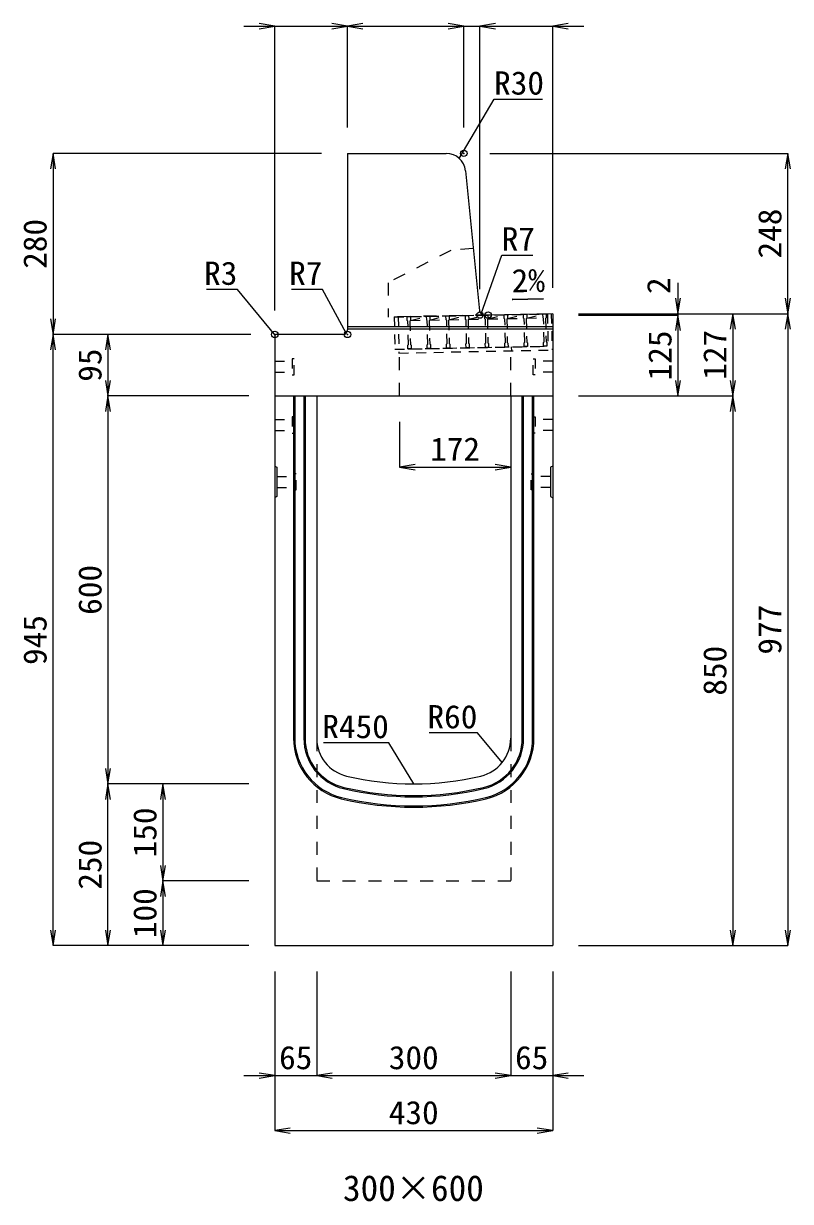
# Model space of a CAD drawing. Units: millimetres at full size; some dimension numbers follow another scale. Extents: x -18734 to 51600, y -18820 to 17820.
# Drawn here: x -13538 to -12352, y 13991 to 15812 of the extents above; entities that cross this region are included whole.
import ezdxf
from ezdxf.enums import TextEntityAlignment as Align

# ---------------------------------------------------------------- set-up
doc = ezdxf.new("R2010")
doc.units = ezdxf.units.MM
doc.header["$LTSCALE"] = 20
doc.header["$PDMODE"] = 32
doc.header["$PDSIZE"] = 10
doc.linetypes.add('USER1', pattern=[2, 1, -1])
doc.linetypes.add('USER2', pattern=[1.35, 0.75, -0.6])
for name, color, linetype, lineweight in [('インサート', 3, 'USER2', 9), ('グレーチング', 7, 'USER2', 5), ('受枠', 3, 'USER2', 9), ('寸法線', 7, 'Continuous', 13), ('引出線', 4, 'Continuous', 13), ('本体', 2, 'Continuous', 13), ('目地', 132, 'Continuous', 5)]:
    doc.layers.add(name, color=color, linetype=linetype, lineweight=lineweight)
doc.layers.add('作業エリア', color=11, linetype='Continuous')
doc.layers.add('文字', color=7, linetype='Continuous')
doc.styles.add('ＭＳ 明朝', font='')
doc.styles.get('ＭＳ 明朝').set_extended_font_data('MS Mincho')

# ---------------------------------------------------------------- blocks, each defined once
blk = doc.blocks.new('open_arrow')
at = {"color": 0, "linetype": 'Continuous', "lineweight": -2}
blk.add_lwpolyline([(7.5, 1.25), (0, 0), (7.5, -1.25)], dxfattribs=at)

msp = doc.modelspace()

# ---------------------------------------------------------------- linework, layer by layer
at = {"layer": 'インサート'}
for p, q in [((-13149.44, 15290.08), (-13122.44, 15290.08)), ((-13149.44, 15290.08), (-13149.44, 15273.08)), ((-13119.44, 15294.08), (-13122.44, 15294.08)), ((-13122.44, 15294.08), (-13122.44, 15269.08)), ((-13119.44, 15269.08), (-13119.44, 15294.08)), ((-12749.44, 15294.08), (-12746.44, 15294.08)), ((-12749.44, 15269.08), (-12749.44, 15294.08)), ((-12746.44, 15294.08), (-12746.44, 15269.08)), ((-12719.44, 15290.08), (-12746.44, 15290.08)), ((-12719.44, 15290.08), (-12719.44, 15273.08)), ((-13149.44, 15273.08), (-13122.44, 15273.08)), ((-13122.44, 15269.08), (-13119.44, 15269.08)), ((-12746.44, 15269.08), (-12749.44, 15269.08)), ((-12719.44, 15273.08), (-12746.44, 15273.08)), ((-13149.44, 15200.08), (-13122.44, 15200.08)), ((-13149.44, 15200.08), (-13149.44, 15183.08)), ((-13119.44, 15204.08), (-13122.44, 15204.08)), ((-13122.44, 15204.08), (-13122.44, 15179.08)), ((-13119.44, 15179.08), (-13119.44, 15204.08)), ((-12749.44, 15204.08), (-12746.44, 15204.08)), ((-12749.44, 15179.08), (-12749.44, 15204.08)), ((-12746.44, 15204.08), (-12746.44, 15179.08)), ((-12719.44, 15200.08), (-12746.44, 15200.08)), ((-12719.44, 15200.08), (-12719.44, 15183.08)), ((-13149.44, 15183.08), (-13122.44, 15183.08)), ((-13122.44, 15179.08), (-13119.44, 15179.08)), ((-12746.44, 15179.08), (-12749.44, 15179.08)), ((-12719.44, 15183.08), (-12746.44, 15183.08)), ((-13146.24, 15112.08), (-13119.24, 15112.08)), ((-13146.24, 15112.08), (-13146.24, 15095.08)), ((-13116.24, 15116.08), (-13119.24, 15116.08)), ((-13119.24, 15116.08), (-13119.24, 15091.08)), ((-13116.24, 15091.08), (-13116.24, 15116.08)), ((-12752.64, 15116.08), (-12749.64, 15116.08)), ((-12752.64, 15091.08), (-12752.64, 15116.08)), ((-12749.64, 15116.08), (-12749.64, 15091.08)), ((-12722.64, 15112.08), (-12749.64, 15112.08)), ((-12722.64, 15112.08), (-12722.64, 15095.08)), ((-13146.24, 15095.08), (-13119.24, 15095.08)), ((-13119.24, 15091.08), (-13116.24, 15091.08)), ((-12749.64, 15091.08), (-12752.64, 15091.08)), ((-12722.64, 15095.08), (-12749.64, 15095.08))]:
    msp.add_line(p, q, dxfattribs=at)
at = {"layer": 'グレーチング'}
for p, q in [((-12944.51, 15359.07), (-12729.56, 15363.37)), ((-12939.39, 15353.18), (-12914.52, 15359.67)), ((-12909.4, 15353.78), (-12884.53, 15360.27)), ((-12909.4, 15353.78), (-12884.41, 15354.27)), ((-12879.41, 15354.37), (-12854.53, 15360.87)), ((-12879.41, 15354.37), (-12854.41, 15354.87)), ((-12849.41, 15354.97), (-12824.54, 15361.47)), ((-12849.41, 15354.97), (-12824.42, 15355.47)), ((-12819.42, 15355.57), (-12794.54, 15362.07)), ((-12819.42, 15355.57), (-12794.42, 15356.07)), ((-12789.42, 15356.17), (-12764.55, 15362.67)), ((-12789.42, 15356.17), (-12764.43, 15356.67)), ((-12759.43, 15356.77), (-12734.56, 15363.27)), ((-12759.43, 15356.77), (-12734.44, 15357.27)), ((-12939.39, 15353.18), (-12914.4, 15353.68)), ((-12943.51, 15309.08), (-12728.56, 15313.38))]:
    msp.add_line(p, q, dxfattribs=at)
for points in [[(-12944.51, 15359.07), (-12939.51, 15359.17), (-12939.39, 15353.18), (-12940.37, 15352.16), (-12939.65, 15316.16), (-12938.64, 15315.18), (-12938.52, 15309.18), (-12943.51, 15309.08), (-12943.63, 15315.08), (-12942.65, 15316.1), (-12943.37, 15352.1), (-12944.39, 15353.08)], [(-12914.52, 15359.67), (-12909.52, 15359.77), (-12909.4, 15353.78), (-12910.38, 15352.76), (-12909.66, 15316.76), (-12908.64, 15315.78), (-12908.52, 15309.78), (-12913.52, 15309.68), (-12913.64, 15315.68), (-12912.66, 15316.7), (-12913.38, 15352.7), (-12914.4, 15353.68)], [(-12884.53, 15360.27), (-12879.53, 15360.37), (-12879.41, 15354.37), (-12880.39, 15353.36), (-12879.67, 15317.36), (-12878.65, 15316.38), (-12878.53, 15310.38), (-12883.53, 15310.28), (-12883.65, 15316.28), (-12882.67, 15317.3), (-12883.39, 15353.3), (-12884.41, 15354.27)], [(-12854.53, 15360.87), (-12849.53, 15360.97), (-12849.41, 15354.97), (-12850.39, 15353.95), (-12849.67, 15317.96), (-12848.65, 15316.98), (-12848.53, 15310.98), (-12853.53, 15310.88), (-12853.65, 15316.88), (-12852.67, 15317.9), (-12853.39, 15353.9), (-12854.41, 15354.87)], [(-12824.54, 15361.47), (-12819.54, 15361.57), (-12819.42, 15355.57), (-12820.4, 15354.55), (-12819.68, 15318.56), (-12818.66, 15317.58), (-12818.54, 15311.58), (-12823.54, 15311.48), (-12823.66, 15317.48), (-12822.68, 15318.5), (-12823.4, 15354.49), (-12824.42, 15355.47)], [(-12794.54, 15362.07), (-12789.54, 15362.17), (-12789.42, 15356.17), (-12790.4, 15355.15), (-12789.68, 15319.16), (-12788.67, 15318.18), (-12788.55, 15312.18), (-12793.54, 15312.08), (-12793.66, 15318.08), (-12792.68, 15319.1), (-12793.4, 15355.09), (-12794.42, 15356.07)], [(-12764.55, 15362.67), (-12759.55, 15362.77), (-12759.43, 15356.77), (-12760.41, 15355.75), (-12759.69, 15319.76), (-12758.67, 15318.78), (-12758.55, 15312.78), (-12763.55, 15312.68), (-12763.67, 15318.68), (-12762.69, 15319.7), (-12763.41, 15355.69), (-12764.43, 15356.67)], [(-12734.56, 15363.27), (-12729.56, 15363.37), (-12729.44, 15357.37), (-12730.42, 15356.35), (-12729.7, 15320.36), (-12728.68, 15319.38), (-12728.56, 15313.38), (-12733.56, 15313.28), (-12733.68, 15319.28), (-12732.7, 15320.3), (-12733.42, 15356.29), (-12734.44, 15357.27)]]:
    msp.add_lwpolyline(points, close=True, dxfattribs=at)
at = {"layer": '作業エリア'}
for p in [(-12856.94, 15611.58), (-12831.94, 15361.58), (-12819.44, 15361.58), (-13149.44, 15331.58), (-13036.94, 15331.58)]:
    msp.add_point(p, dxfattribs=at)
at = {"layer": '受枠'}
for p, q in [((-12964.51, 15358.67), (-12721.56, 15363.53)), ((-12964.51, 15358.67), (-12963.51, 15308.68)), ((-12958.51, 15358.79), (-12957.39, 15302.81)), ((-12727.56, 15363.41), (-12726.56, 15313.42)), ((-12721.56, 15363.53), (-12720.44, 15307.54)), ((-12963.51, 15308.68), (-12726.56, 15313.42)), ((-12957.39, 15302.81), (-12720.44, 15307.54)), ((-12783.55, 15312.28), (-12783.43, 15306.28))]:
    msp.add_line(p, q, dxfattribs=at)
at = {"layer": '寸法線'}
for p, q in [((-13197.44, 15808.28), (-13036.94, 15808.28)), ((-13149.44, 15368.58), (-13149.44, 15808.28)), ((-13036.94, 15808.28), (-12856.94, 15808.28)), ((-13036.94, 15651.58), (-13036.94, 15808.28)), ((-13036.94, 15651.58), (-13036.94, 15808.28)), ((-12904.94, 15808.28), (-12783.94, 15808.28)), ((-12856.94, 15651.58), (-12856.94, 15808.28)), ((-12856.94, 15651.58), (-12856.94, 15808.28)), ((-12831.94, 15401.58), (-12831.94, 15808.28)), ((-12831.94, 15808.28), (-12671.44, 15808.28)), ((-12831.94, 15401.58), (-12831.94, 15808.28)), ((-12719.44, 15403.58), (-12719.44, 15808.28)), ((-13492.38, 15611.58), (-13492.38, 15331.58)), ((-13076.94, 15611.58), (-13492.38, 15611.58)), ((-12816.94, 15611.58), (-12355.66, 15611.58)), ((-12355.66, 15363.58), (-12355.66, 15611.58)), ((-12525.66, 15411.58), (-12525.66, 15313.58)), ((-12679.44, 15363.58), (-12525.66, 15363.58)), ((-12679.44, 15363.58), (-12440.66, 15363.58)), ((-12679.44, 15363.58), (-12355.66, 15363.58)), ((-12679.44, 15363.58), (-12355.66, 15363.58)), ((-12679.44, 15361.58), (-12525.66, 15361.58)), ((-12679.44, 15361.58), (-12525.66, 15361.58)), ((-12525.66, 15361.58), (-12525.66, 15236.58)), ((-12440.66, 15363.58), (-12440.66, 15236.58)), ((-12355.66, 15363.58), (-12355.66, 14386.58)), ((-13186.44, 15331.58), (-13492.38, 15331.58)), ((-13492.38, 14386.58), (-13492.38, 15331.58)), ((-13186.44, 15331.58), (-13492.38, 15331.58)), ((-13407.38, 15331.58), (-13407.38, 15236.58)), ((-13186.44, 15331.58), (-13407.38, 15331.58)), ((-13189.44, 15236.58), (-13407.38, 15236.58)), ((-13407.38, 15236.58), (-13407.38, 14636.58)), ((-13189.44, 15236.58), (-13407.38, 15236.58)), ((-12679.44, 15236.58), (-12525.66, 15236.58)), ((-12679.44, 15236.58), (-12440.66, 15236.58)), ((-12679.44, 15236.58), (-12440.66, 15236.58)), ((-12440.66, 15236.58), (-12440.66, 14386.58)), ((-12956.44, 15196.58), (-12956.44, 15126.35)), ((-12956.44, 15126.35), (-12784.44, 15126.35)), ((-13189.44, 14636.58), (-13407.38, 14636.58)), ((-13407.38, 14386.58), (-13407.38, 14636.58)), ((-13189.44, 14636.58), (-13407.38, 14636.58)), ((-13322.38, 14636.58), (-13322.38, 14486.58)), ((-13189.44, 14636.58), (-13322.38, 14636.58)), ((-13189.44, 14486.58), (-13322.38, 14486.58)), ((-13322.38, 14486.58), (-13322.38, 14386.58)), ((-13189.44, 14486.58), (-13322.38, 14486.58)), ((-13189.44, 14386.58), (-13492.38, 14386.58)), ((-13189.44, 14386.58), (-13407.38, 14386.58)), ((-13189.44, 14386.58), (-13322.38, 14386.58)), ((-12679.44, 14386.58), (-12440.66, 14386.58)), ((-12679.44, 14386.58), (-12355.66, 14386.58)), ((-13149.44, 14346.58), (-13149.44, 14185.42)), ((-13149.44, 14346.58), (-13149.44, 14100.42)), ((-13084.44, 14346.58), (-13084.44, 14185.42)), ((-13084.44, 14346.58), (-13084.44, 14185.42)), ((-12784.44, 14346.58), (-12784.44, 14185.42)), ((-12784.44, 14346.58), (-12784.44, 14185.42)), ((-12719.44, 14346.58), (-12719.44, 14185.42)), ((-12719.44, 14346.58), (-12719.44, 14100.42)), ((-13197.44, 14185.42), (-13036.44, 14185.42)), ((-13084.44, 14185.42), (-12784.44, 14185.42)), ((-12832.44, 14185.42), (-12671.44, 14185.42)), ((-13149.44, 14100.42), (-12719.44, 14100.42))]:
    msp.add_line(p, q, dxfattribs=at)
at = {"layer": '引出線'}
for points in [[(-12863.96, 15603.82), (-12810.11, 15695.21), (-12735.44, 15695.21)], [(-12830.3, 15363.39), (-12798.36, 15454.16), (-12750.43, 15454.16)], [(-13148.56, 15330.7), (-13207.28, 15401.06), (-13255.01, 15401.06)], [(-13038.99, 15333.63), (-13075.69, 15401.06), (-13123.62, 15401.06)], [(-12782.32, 15385.7), (-12733.61, 15386.67), (-12782.35, 15385.7)], [(-12934.44, 14636.58), (-12972.95, 14700.12), (-13073.96, 14700.12)], [(-12797.37, 14669.89), (-12835.96, 14715.29), (-12910.63, 14715.29)]]:
    msp.add_lwpolyline(points, dxfattribs=at)
at = {"layer": '本体'}
for p, q in [((-13036.94, 15611.58), (-13036.94, 15338.58)), ((-13036.94, 15611.58), (-12884.09, 15611.58)), ((-12854.24, 15584.56), (-12832.57, 15367.88)), ((-12819.44, 15361.58), (-12825.6, 15361.58)), ((-12719.44, 15363.58), (-12819.44, 15361.58)), ((-12719.44, 15363.58), (-12719.44, 15236.58)), ((-13149.44, 15328.58), (-13149.44, 15236.58)), ((-13043.94, 15331.58), (-13146.44, 15331.58)), ((-13149.44, 15236.58), (-13149.44, 14386.58)), ((-13149.44, 15236.58), (-13084.44, 15236.58)), ((-13149.44, 15236.58), (-12719.44, 15236.58)), ((-13084.44, 15236.58), (-13084.44, 14707.1)), ((-12784.44, 15236.58), (-12719.44, 15236.58)), ((-12784.44, 15236.58), (-12784.44, 14707.1)), ((-12719.44, 15236.58), (-12719.44, 14386.58)), ((-13149.44, 14386.58), (-12719.44, 14386.58))]:
    msp.add_line(p, q, dxfattribs=at)
at = {"layer": '本体', "linetype": 'USER1'}
for p, q in [((-12842.24, 15464.58), (-12876.94, 15461.58)), ((-12876.94, 15461.58), (-12973.94, 15411.58)), ((-12973.94, 15411.58), (-12973.94, 15358.49)), ((-12819.44, 15361.58), (-12973.94, 15358.49)), ((-12956.44, 15236.58), (-12956.44, 15308.83)), ((-12784.44, 15236.58), (-12784.44, 15312.27))]:
    msp.add_line(p, q, dxfattribs=at)
at = {"layer": '本体', "lineweight": 9}
for p, q in [((-13149.44, 15128.08), (-13146.24, 15126.08)), ((-13146.24, 15126.08), (-13146.24, 15081.08)), ((-12719.44, 15128.08), (-12722.64, 15126.08)), ((-12722.64, 15126.08), (-12722.64, 15081.08)), ((-13146.24, 15081.08), (-13149.44, 15079.08)), ((-12722.64, 15081.08), (-12719.44, 15079.08))]:
    msp.add_line(p, q, dxfattribs=at)
at = {"layer": '本体', "linetype": 'USER1', "lineweight": 15}
for p, q in [((-13084.44, 14707.1), (-13084.44, 14486.58)), ((-12784.44, 14707.1), (-12784.44, 14486.58)), ((-13084.44, 14486.58), (-12784.44, 14486.58))]:
    msp.add_line(p, q, dxfattribs=at)
at = {"layer": '本体'}
for centre, radius, start, end in [((-12884.09, 15581.58), 30, 5.71059, 90), ((-12825.6, 15368.58), 7, 185.71059, 270), ((-13043.94, 15338.58), 7, 270, 0), ((-13146.44, 15328.58), 3, 90, 180), ((-13024.44, 14707.1), 60, 180, 256.65764), ((-12844.44, 14707.1), 60, 283.34236, 0), ((-12934.44, 15086.58), 450, 256.65764, 283.34236)]:
    msp.add_arc(centre, radius, start, end, dxfattribs=at)
at = {"layer": '目地'}
for p, q in [((-12719.44, 15343.58), (-13036.94, 15343.58)), ((-12719.44, 15339.58), (-13036.94, 15339.58)), ((-13120.44, 15236.58), (-13120.44, 14707.1)), ((-13118.44, 15236.58), (-13118.44, 14707.1)), ((-13104.44, 15236.58), (-13104.44, 14707.1)), ((-13102.44, 15236.58), (-13102.44, 14707.1)), ((-12766.44, 14707.1), (-12766.44, 15236.58)), ((-12764.44, 14707.1), (-12764.44, 15236.58)), ((-12750.44, 14707.1), (-12750.44, 15236.58)), ((-12748.44, 14707.1), (-12748.44, 15236.58))]:
    msp.add_line(p, q, dxfattribs=at)
for centre, radius, start, end in [((-13024.44, 14707.1), 96, 180, 256.65764), ((-13024.44, 14707.1), 94, 180, 256.65764), ((-13024.44, 14707.1), 80, 180, 256.65764), ((-13024.44, 14707.1), 78, 180, 256.65764), ((-12844.44, 14707.1), 78, 283.34236, 0), ((-12844.44, 14707.1), 80, 283.34236, 0), ((-12844.44, 14707.1), 94, 283.34236, 0), ((-12844.44, 14707.1), 96, 283.34236, 0), ((-12934.44, 15086.58), 470, 256.65764, 283.34236), ((-12934.44, 15086.58), 468, 256.65764, 283.34236), ((-12934.44, 15086.58), 486, 256.65764, 283.34236), ((-12934.44, 15086.58), 484, 256.65764, 283.34236)]:
    msp.add_arc(centre, radius, start, end, dxfattribs=at)

# ---------------------------------------------------------------- block references
at = {"layer": '寸法線', "xscale": 3.2, "yscale": 3.2}
for p, rotation in [((-13149.44, 15808.28), 180), ((-13036.94, 15808.28), 180), ((-12856.94, 15808.28), 180), ((-12856.94, 15808.28), 180), ((-13492.38, 15611.58), 270), ((-12355.66, 15611.58), 270), ((-12525.66, 15363.58), 90), ((-12355.66, 15363.58), 90), ((-13492.38, 15331.58), 90), ((-12525.66, 15361.58), 270), ((-12525.66, 15361.58), 270), ((-12440.66, 15363.58), 270), ((-12355.66, 15363.58), 270), ((-13492.38, 15331.58), 270), ((-13407.38, 15331.58), 270), ((-13407.38, 15236.58), 90), ((-12525.66, 15236.58), 90), ((-12440.66, 15236.58), 90), ((-13407.38, 15236.58), 270), ((-12440.66, 15236.58), 270), ((-12784.44, 15126.35), 180), ((-13407.38, 14636.58), 90), ((-13407.38, 14636.58), 270), ((-13322.38, 14636.58), 270), ((-13322.38, 14486.58), 90), ((-13322.38, 14486.58), 270), ((-13492.38, 14386.58), 90), ((-13407.38, 14386.58), 90), ((-13322.38, 14386.58), 90), ((-12440.66, 14386.58), 90), ((-12355.66, 14386.58), 90), ((-13149.44, 14185.42), 180), ((-12784.44, 14185.42), 180), ((-12784.44, 14185.42), 180), ((-12719.44, 14100.42), 180)]:
    msp.add_blockref('open_arrow', p, dxfattribs=dict(at, rotation=rotation))
for p in [(-13036.94, 15808.28), (-12831.94, 15808.28), (-12831.94, 15808.28), (-12719.44, 15808.28), (-12956.44, 15126.35), (-13084.44, 14185.42), (-13084.44, 14185.42), (-12719.44, 14185.42), (-13149.44, 14100.42)]:
    msp.add_blockref('open_arrow', p, dxfattribs=at)
at = {"layer": '引出線'}
for p, xscale, yscale, rotation in [((-12863.96, 15603.82), 0.16, 0.16, 59.5), ((-12782.32, 15385.7), 0.16, 0.16, 1.1), ((-12830.3, 15363.39), 0.16, 0.16, 70.6), ((-13148.56, 15330.7), 0.16, 0.16, 129.8), ((-13038.99, 15333.63), 0.16, 0.16, 118.6), ((-12797.37, 14669.89), 0.133, 0.133, 130.4), ((-12934.44, 14636.58), 0.133, 0.133, 121.2)]:
    msp.add_blockref('open_arrow', p, dxfattribs=dict(at, xscale=xscale, yscale=yscale, rotation=rotation))

# ---------------------------------------------------------------- texts
at = {"layer": '寸法線', "style": 'ＭＳ 明朝', "width": 1.05}
for s, p in [('248', (-12383.66, 15487.58)), ('280', (-13520.38, 15471.58)), ('2', (-12555.66, 15406.91)), ('127', (-12468.66, 15300.08)), ('125', (-12553.66, 15299.08)), ('95', (-13435.38, 15284.08)), ('600', (-13435.38, 14936.58)), ('977', (-12383.66, 14875.08)), ('945', (-13520.38, 14859.08)), ('850', (-12468.66, 14811.58)), ('150', (-13350.38, 14561.58)), ('250', (-13435.38, 14511.58)), ('100', (-13350.38, 14436.58))]:
    msp.add_text(s, height=36.03, rotation=90, dxfattribs=at).set_placement(p, align=Align.MIDDLE_CENTER)
for s, p in [('172', (-12870.44, 15154.35)), ('65', (-13116.94, 14213.42)), ('300', (-12934.44, 14213.42)), ('65', (-12751.94, 14213.42)), ('430', (-12934.44, 14128.42))]:
    msp.add_text(s, height=36.03, dxfattribs=at).set_placement(p, align=Align.MIDDLE_CENTER)
at = {"layer": '引出線', "style": 'ＭＳ 明朝', "width": 1.05}
for s, p in [('R30', (-12810.11, 15738.41)), ('R7', (-12798.36, 15497.36))]:
    msp.add_text(s, height=36.03, dxfattribs=at).set_placement(p, align=Align.TOP_LEFT)
for s, p in [('R3', (-13207.28, 15444.26)), ('R7', (-13075.69, 15444.26)), ('R60', (-12835.96, 14758.49)), ('R450', (-12972.95, 14743.32))]:
    msp.add_text(s, height=36.03, dxfattribs=at).set_placement(p, align=Align.TOP_RIGHT)
msp.add_text('2%', height=36.03, rotation=1.146, dxfattribs=at).set_placement((-12783.29, 15432.59), align=Align.TOP_LEFT)
at = {"layer": '文字', "style": 'ＭＳ 明朝'}
msp.add_text('300×600', height=40.03, dxfattribs=at).set_placement((-12934.92, 14011.6), align=Align.MIDDLE_CENTER)

doc.saveas('drawing.dxf')
